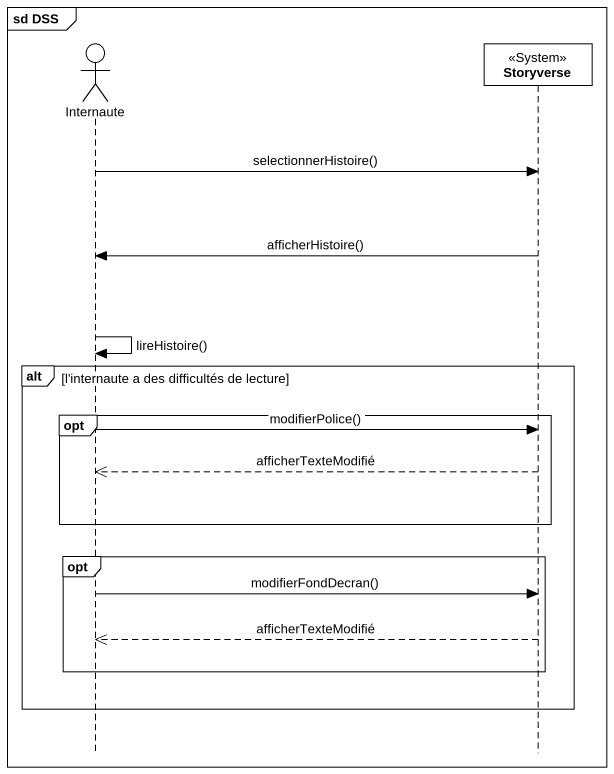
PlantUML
@startuml
mainframe sd DSS
hide footbox
actor Internaute
participant Storyverse <<System>>

Internaute -> Storyverse : selectionnerHistoire()
Storyverse -> Internaute : afficherHistoire()
Internaute -> Internaute : lireHistoire()
alt l'internaute a des difficultés de lecture
  opt
    Internaute -> Storyverse : modifierPolice()
    Storyverse -->> Internaute : afficherTexteModifié
  end
  opt
    Internaute -> Storyverse : modifierFondDecran()
    Storyverse -->> Internaute : afficherTexteModifié
  end
end
@enduml
